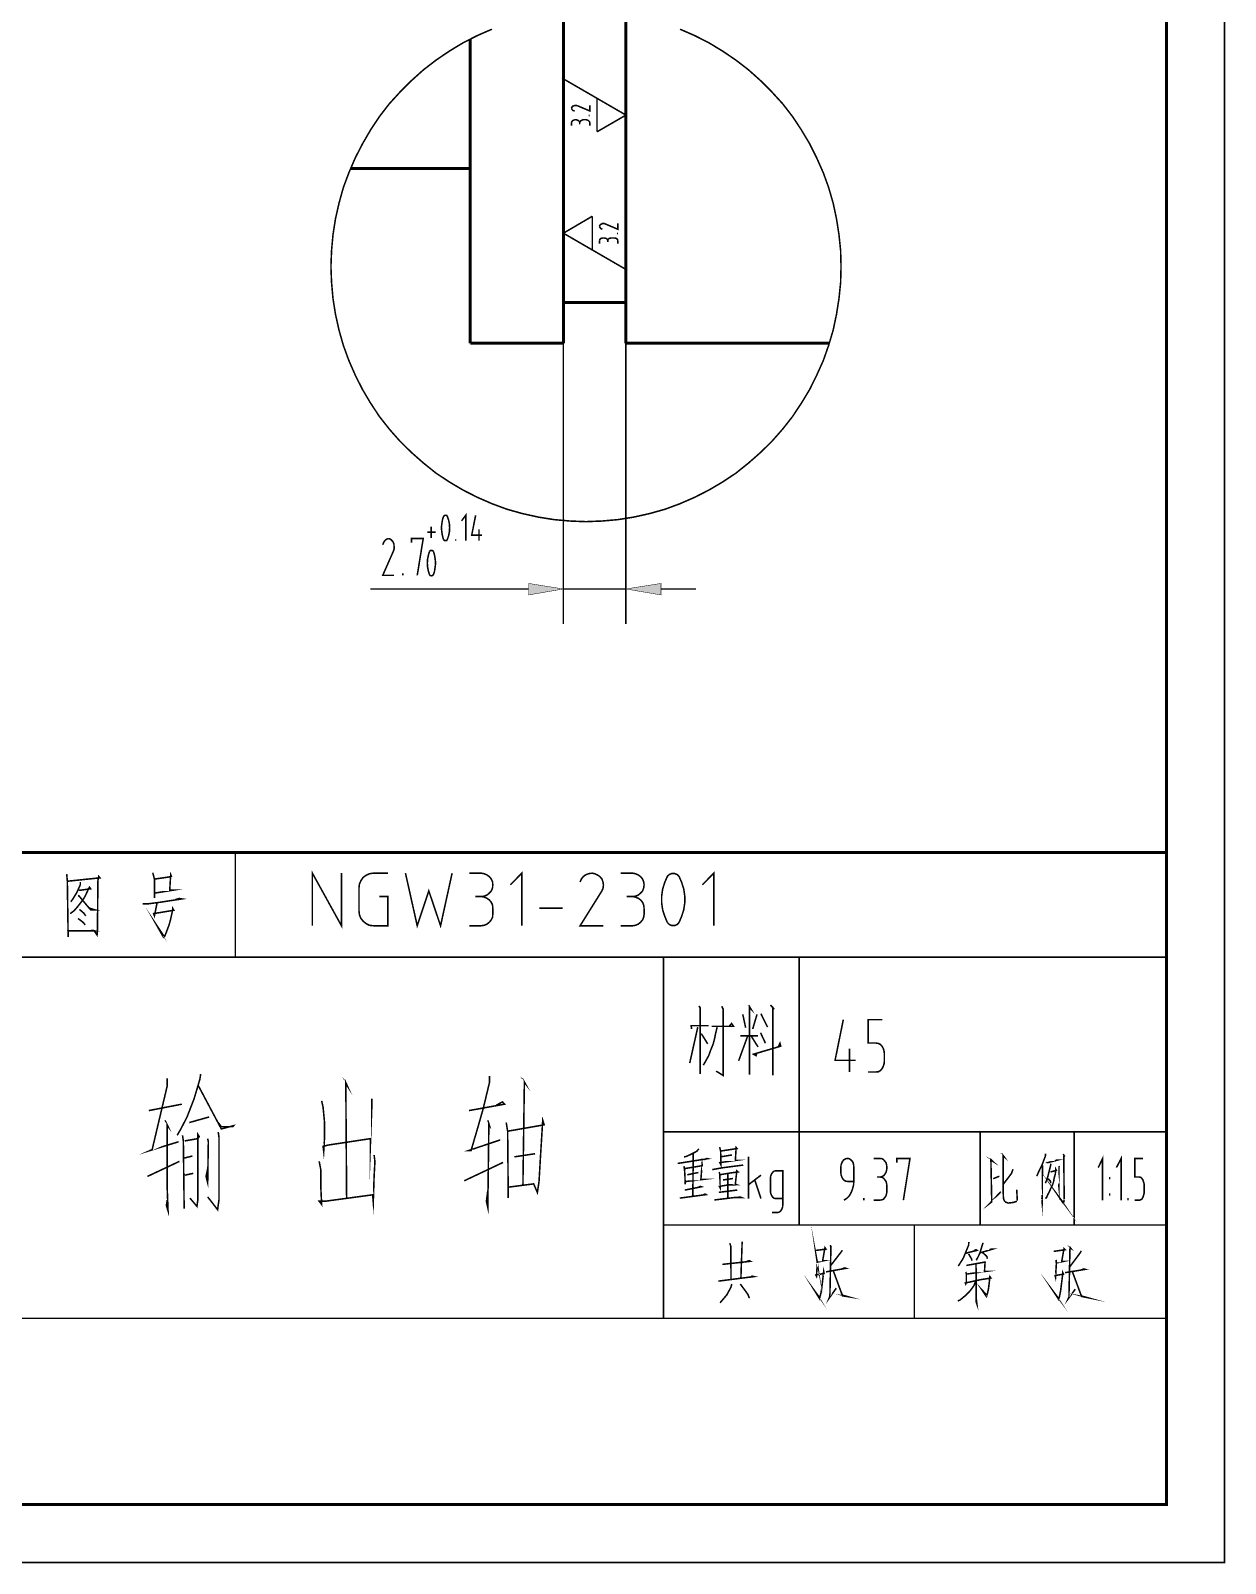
# Model space of a CAD drawing. Header units: millimetres. Extents: x -134 to 1622, y -8 to 444.
# Drawn here: x 474.5 to 627.6, y 0.8 to 197.2 of the extents above; entities that cross this region are included whole.
import ezdxf

# ---------------------------------------------------------------- set-up
doc = ezdxf.new("R2010")
doc.units = ezdxf.units.MM
doc.header["$LTSCALE"] = 0.25
doc.layers.add('H', color=7, linetype='Continuous')
doc.layers.add('P', color=7, linetype='Continuous')

msp = doc.modelspace()

# ---------------------------------------------------------------- hatches: boundary and pattern name
at = {"layer": 'H', "linetype": 'Continuous'}
for points in [[(538.277, 126.348), (538.277, 124.866), (542.7485, 125.607), (538.277, 126.348)], [(555.263, 126.348), (555.263, 124.866), (550.7915, 125.607), (555.263, 126.348)]]:
    msp.add_hatch(color=256, dxfattribs=at).paths.add_polyline_path(points)

# ---------------------------------------------------------------- linework, layer by layer
at = {"layer": 'P'}
for points, const_width in [([(0.935, 0.8819999999999999), (627.494, 0.8819999999999999), (627.494, 443.9265), (0.935, 443.9265), (0.935, 0.8819999999999999)], 0.198), ([(38.2145, 8.315999999999999), (620.0600000000001, 8.315999999999999), (620.0600000000001, 436.4925), (38.2145, 436.4925), (38.2145, 8.315999999999999)], 0.3945), ([(542.7485, 157.119), (542.7485, 199.5045)], 0.3945), ([(550.766, 157.119), (550.766, 199.2135)], 0.3945), ([(533.594, 197.361), (531.716, 196.542), (529.8905, 195.615), (528.143, 194.5575), (526.4240000000001, 193.3935), (524.8100000000001, 192.1485), (523.2755, 190.773), (521.8205, 189.318), (520.4435000000001, 187.8105), (519.1745000000001, 186.1695), (518.0360000000001, 184.4505), (517.004, 182.6775), (516.0785, 180.8775), (515.258, 178.9725), (514.5440000000001, 177.0675), (513.989, 175.0575), (513.539, 173.073), (513.221, 171.036), (513.0365, 168.9975), (512.9570000000001, 166.935), (513.0365, 164.8965), (513.221, 162.834), (513.539, 160.8225), (513.989, 158.811), (514.5440000000001, 156.8535), (515.258, 154.896), (516.0785, 153.018), (517.004, 151.191), (518.0360000000001, 149.445), (519.1745000000001, 147.726), (520.4435000000001, 146.112), (521.8205, 144.5505), (523.2755, 143.1225), (524.8100000000001, 141.7725), (526.4240000000001, 140.4765), (528.143, 139.338), (529.8905, 138.306), (531.716, 137.3805), (533.594, 136.56), (535.5260000000001, 135.846), (537.5105, 135.291), (539.5475, 134.841), (541.532, 134.523), (543.5945, 134.3385), (545.633, 134.259), (547.697, 134.3385), (549.7595, 134.523), (551.771, 134.841), (553.7810000000001, 135.291), (555.7655, 135.846), (557.6975, 136.56), (559.5755, 137.3805), (561.4010000000001, 138.306), (563.1485, 139.338), (564.8675000000001, 140.4765), (566.4815000000001, 141.7725), (568.016, 143.1225), (569.471, 144.5505), (570.8480000000001, 146.112), (572.1170000000001, 147.726), (573.2555000000001, 149.445), (574.3130000000001, 151.191), (575.213, 153.018), (576.059, 154.896), (576.7475000000001, 156.8535), (577.3295, 158.811), (577.7525, 160.8225), (578.0705, 162.834), (578.282, 164.8965), (578.3345, 166.935)], 0.198), ([(578.3345, 166.935), (578.282, 168.9975), (578.0705, 171.036), (577.7525, 173.073), (577.3295, 175.0575), (576.7475000000001, 177.0675), (576.059, 178.9725), (575.213, 180.8775), (574.3130000000001, 182.6775), (573.2555000000001, 184.4505), (572.1170000000001, 186.1695), (570.8480000000001, 187.8105), (569.471, 189.318), (568.016, 190.773), (566.4815000000001, 192.1485), (564.8675000000001, 193.3935), (563.1485, 194.5575), (561.4010000000001, 195.615), (559.5755, 196.542), (557.6975, 197.361)], 0.198), ([(530.816, 157.119), (530.816, 196.092)], 0.3945), ([(547.061, 184.212), (550.766, 186.3555), (542.5895, 191.091)], 0.198), ([(547.061, 184.212), (547.061, 188.5245)], 0.198), ([(544.5740000000001, 187.545), (544.3895, 187.599), (544.178, 187.572), (543.9920000000001, 187.5195), (543.86, 187.386), (543.7805000000001, 187.2285)], 0.198), ([(543.7805000000001, 187.2285), (543.86, 187.0695), (543.9920000000001, 186.9375), (544.2035, 186.8835)], 0.198), ([(544.5740000000001, 187.545), (546.1355, 186.8835), (546.1355, 187.599)], 0.198), ([(544.8395, 185.376), (544.8125, 185.508), (544.6805, 185.64), (544.5215000000001, 185.7195), (544.3355, 185.7735), (544.0985000000001, 185.7195), (543.9395, 185.64), (543.8330000000001, 185.508), (543.7805000000001, 185.376)], 0.198), ([(543.7805000000001, 185.0055), (543.7805000000001, 185.376)], 0.198), ([(545.3675000000001, 185.7735), (545.1560000000001, 185.7195), (544.997, 185.64), (544.865, 185.508), (544.8395, 185.376)], 0.198), ([(544.8395, 185.376), (544.8395, 185.19)], 0.198), ([(545.3675000000001, 185.7735), (545.633, 185.7735)], 0.198), ([(546.1355, 185.376), (546.1085, 185.508), (545.9765, 185.64), (545.8175, 185.7195), (545.633, 185.7735)], 0.198), ([(546.1355, 186.3015), (546.0035, 186.3015)], 0.198), ([(546.1355, 185.376), (546.1355, 185.0055)], 0.198), ([(530.816, 179.502), (515.4695, 179.502)], 0.3945), ([(546.452, 173.391), (542.7485, 171.2205), (550.9235, 166.485)], 0.198), ([(546.452, 173.391), (546.452, 169.0515)], 0.198), ([(548.1725, 172.3845), (547.988, 172.464), (547.7495, 172.464), (547.5635, 172.359), (547.4045, 172.2255), (547.379, 172.1205)], 0.198), ([(547.379, 172.1205), (547.4315, 171.9615), (547.5635, 171.8025), (547.7495, 171.723)], 0.198), ([(548.1725, 172.3845), (549.734, 171.723), (549.734, 172.464)], 0.198), ([(549.734, 171.1935), (549.6020000000001, 171.1935)], 0.198), ([(548.4365, 170.241), (548.384, 170.4), (548.279, 170.5335), (548.1200000000001, 170.586), (547.8815, 170.6115), (547.697, 170.586), (547.538, 170.5335), (547.4045, 170.4), (547.379, 170.241)], 0.198), ([(547.379, 169.8975), (547.379, 170.241)], 0.198), ([(548.9405, 170.6115), (548.7545, 170.586), (548.5955, 170.5335), (548.4635000000001, 170.4), (548.4365, 170.241)], 0.198), ([(548.4365, 170.241), (548.4365, 170.0835)], 0.198), ([(548.9405, 170.6115), (549.2315000000001, 170.6115)], 0.198), ([(549.734, 170.241), (549.7070000000001, 170.4), (549.575, 170.5335), (549.416, 170.586), (549.2315000000001, 170.6115)], 0.198), ([(549.734, 170.241), (549.734, 169.8975)], 0.198), ([(542.7485, 162.33), (550.766, 162.33)], 0.3945), ([(530.816, 157.119), (542.7485, 157.119)], 0.3945), ([(542.7485, 157.119), (542.7485, 121.161)], 0.198), ([(550.766, 157.119), (576.854, 157.119)], 0.3945), ([(550.766, 157.119), (550.766, 121.161)], 0.198), ([(525.815, 132.168), (525.815, 133.623)], 0.198), ([(527.3765000000001, 134.9205), (527.2445, 134.4705), (527.165, 133.941), (527.111, 133.464), (527.165, 132.9615), (527.2445, 132.459), (527.3765000000001, 131.9835)], 0.198), ([(527.879, 134.9205), (527.7995000000001, 135.0525), (527.6405, 135.078), (527.5085, 135.0525), (527.3765000000001, 134.9205)], 0.198), ([(527.879, 131.9835), (528.038, 132.459), (528.143, 132.9615), (528.1700000000001, 133.464), (528.143, 133.941), (528.038, 134.4705), (527.879, 134.9205)], 0.198), ([(530.234, 131.8245), (530.234, 135.078), (529.7045, 134.364)], 0.198), ([(531.5045, 135.078), (531.0005000000001, 132.5385), (532.298, 132.5385)], 0.198), ([(520.3385000000001, 132.0885), (520.0745000000001, 132.009), (519.8885, 131.85), (519.7040000000001, 131.586), (519.5975, 131.295)], 0.198), ([(520.9730000000001, 130.5015), (521.0525, 130.7655), (521.0525, 131.0835), (521.027, 131.4015), (520.9205, 131.6655), (520.7345, 131.877), (520.5500000000001, 132.036), (520.3385000000001, 132.0885)], 0.198), ([(524.0165000000001, 127.3785), (524.783, 132.0885), (523.2755, 132.0885), (523.2755, 131.559)], 0.198), ([(525.3125, 132.909), (526.3715, 132.909)], 0.198), ([(527.3765000000001, 131.9835), (527.5085, 131.85), (527.6405, 131.8245), (527.7995000000001, 131.85), (527.879, 131.9835)], 0.198), ([(528.9380000000001, 131.8245), (528.9380000000001, 131.9835)], 0.198), ([(531.9275, 133.2795), (531.9275, 131.8245)], 0.198), ([(520.9730000000001, 130.5015), (519.5975, 127.3785), (521.0525, 127.3785)], 0.198), ([(525.5765000000001, 130.422), (525.4445000000001, 129.945), (525.3395, 129.4425), (525.3125, 128.94), (525.3395, 128.4645), (525.4445000000001, 127.935), (525.5765000000001, 127.485)], 0.198), ([(526.106, 130.422), (525.974, 130.554), (525.815, 130.581), (525.683, 130.554), (525.5765000000001, 130.422)], 0.198), ([(526.106, 127.485), (526.238, 127.935), (526.3175, 128.4645), (526.3715, 128.94), (526.3175, 129.4425), (526.238, 129.945), (526.106, 130.422)], 0.198), ([(522.164, 127.3785), (522.164, 127.617)], 0.198), ([(538.277, 125.6325), (518.0105, 125.6325)], 0.198), ([(525.5765000000001, 127.485), (525.683, 127.353), (525.815, 127.326), (525.974, 127.353), (526.106, 127.485)], 0.198), ([(538.277, 126.348), (538.277, 124.866), (542.7485, 125.6325), (538.277, 126.348)], 0.057), ([(550.766, 125.6325), (542.7485, 125.6325)], 0.198), ([(555.263, 126.348), (555.263, 124.866), (550.766, 125.6325), (555.263, 126.348)], 0.057), ([(555.263, 125.6325), (559.7345, 125.6325)], 0.198), ([(351.5075000000001, 91.872), (620.0600000000001, 91.872)], 0.3945), ([(500.7065, 78.4575), (500.7065, 91.872)], 0.198), ([(620.0600000000001, 8.315999999999999), (620.0600000000001, 91.872)], 0.3945), ([(479.09, 89.094), (479.1695, 88.194), (479.2745, 81.051), (479.249, 81.8175), (482.714, 81.8175), (482.45, 81.897), (481.9745, 81.8175)], 0.198), ([(479.249, 88.194), (483.35, 88.6185), (483.191, 88.803), (483.0845, 88.194), (483.032, 81.9765), (482.9795, 81.2895), (482.6345, 81.8175)], 0.198), ([(490.1225000000001, 89.27850000000001), (490.3340000000001, 88.4595), (490.3340000000001, 86.05199999999999), (490.3340000000001, 86.6595), (492.6635000000001, 87.03), (492.293, 87.03), (492.398, 88.7235), (492.4250000000001, 89.0145), (492.5045000000001, 88.803), (492.1865, 88.7235), (490.3340000000001, 88.4595)], 0.198), ([(510.575, 82.479), (510.575, 89.226), (514.3055, 82.479), (514.3055, 89.226)], 0.198), ([(518.4335000000001, 89.226), (517.904, 89.1465), (517.481, 88.96199999999999), (517.0835, 88.67099999999999), (516.7925, 88.24799999999999), (516.608, 87.8235), (516.5555, 87.348)], 0.198), ([(518.4335000000001, 89.226), (520.259, 89.226)], 0.198), ([(522.5074999999999, 89.226), (524.0165000000001, 82.479), (525.497, 86.9505), (527.0060000000001, 82.479), (528.488, 89.226)], 0.198), ([(530.7095, 89.226), (532.1915, 89.226)], 0.198), ([(532.1915, 86.23649999999999), (532.5889999999999, 86.2635), (532.9595, 86.42099999999999), (533.2505000000001, 86.6595), (533.5145, 86.9505), (533.6735, 87.348), (533.7005, 87.7185), (533.6735, 88.089), (533.5145, 88.4595), (533.2505000000001, 88.776), (532.9595, 88.9875), (532.5889999999999, 89.1465), (532.1915, 89.226)], 0.198), ([(537.431, 82.479), (537.431, 89.226), (535.9490000000001, 87.7185)], 0.198), ([(546.3995, 89.226), (545.9765, 89.1465), (545.606, 89.0145), (545.288, 88.776), (545.0509999999999, 88.4595), (544.892, 88.089)], 0.198), ([(547.6700000000001, 86.925), (547.8290000000001, 87.26849999999999), (547.8815, 87.6915), (547.8290000000001, 88.062), (547.697, 88.4595), (547.4315, 88.776), (547.1134999999999, 88.9875), (546.77, 89.1465), (546.3995, 89.226)], 0.198), ([(550.1045, 89.226), (551.6120000000001, 89.226)], 0.198), ([(551.6120000000001, 86.23649999999999), (551.9825000000001, 86.2635), (552.3530000000001, 86.42099999999999), (552.644, 86.6595), (552.908, 86.9505), (553.0415, 87.348), (553.094, 87.7185), (553.0415, 88.089), (552.908, 88.4595), (552.644, 88.776), (552.3530000000001, 88.9875), (551.9825000000001, 89.1465), (551.6120000000001, 89.226)], 0.198), ([(556.0835, 88.83), (555.74, 88.035), (555.4745, 87.189), (555.3425000000001, 86.289), (555.3425000000001, 85.416), (555.4745, 84.51599999999999), (555.74, 83.697), (556.0835, 82.8765)], 0.198), ([(557.5655, 88.83), (557.327, 89.0415), (557.009, 89.1735), (556.6385, 89.1735), (556.322, 89.0415), (556.0835, 88.83)], 0.198), ([(557.5655, 82.8765), (557.909, 83.697), (558.1745000000001, 84.51599999999999), (558.3065, 85.416), (558.3065, 86.289), (558.1745000000001, 87.189), (557.909, 88.035), (557.5655, 88.83)], 0.198), ([(562.037, 82.479), (562.037, 89.226), (560.5550000000001, 87.7185)], 0.198), ([(480.5975, 87.0825), (480.809, 87.03), (482.159, 87.21600000000001), (482, 87.4275), (481.3655, 86.1045), (480.8885, 85.443), (480.4385, 84.861), (480.0155, 84.38399999999999), (479.54, 84.0405)], 0.198), ([(480.8360000000001, 88.089), (480.8360000000001, 87.744), (480.3860000000001, 86.73899999999999), (479.8835, 85.9185), (479.6195, 85.548)], 0.198), ([(480.518, 86.316), (480.6515, 86.316), (482.159, 84.51599999999999), (482.714, 84.51599999999999), (482.159, 84.675), (481.9205, 84.8085)], 0.198), ([(516.5555, 84.35849999999999), (516.5555, 87.348)], 0.198), ([(547.6700000000001, 86.925), (544.892, 82.479), (547.8815, 82.479)], 0.198), ([(480.7295, 84.57), (481.286, 84.093), (481.5245, 83.7495)], 0.198), ([(488.8265000000001, 85.28399999999999), (489.4610000000001, 85.28399999999999), (490.7315, 85.443), (493.8530000000001, 85.9185), (493.5095, 85.9725), (493.034, 85.839)], 0.198), ([(490.679, 85.443), (490.3340000000001, 83.7495), (490.229, 84.0405), (492.821, 84.4635), (492.6635000000001, 84.729), (492.6635000000001, 84.4635), (492.398, 83.2725), (492.1865, 82.506), (491.948, 81.897), (491.7635, 81.3945), (491.6045, 81.051), (491.4995, 80.99849999999999), (490.5995, 82.5855), (491.552, 81.156)], 0.198), ([(516.5555, 84.35849999999999), (516.608, 83.8815), (516.7925, 83.4315), (517.0835, 83.06099999999999), (517.481, 82.7445), (517.904, 82.533), (518.4335000000001, 82.479)], 0.198), ([(519.1475, 86.23649999999999), (520.259, 86.23649999999999), (520.259, 82.479), (518.4335000000001, 82.479)], 0.198), ([(532.1915, 86.23649999999999), (531.4775, 86.23649999999999)], 0.198), ([(533.7005, 84.729), (533.6735, 85.125), (533.5145, 85.4685), (533.2505000000001, 85.78649999999999), (532.9595, 85.99799999999999), (532.5889999999999, 86.157), (532.1915, 86.23649999999999)], 0.198), ([(533.7005, 84.729), (533.7005, 83.961)], 0.198), ([(539.6525, 84.729), (542.642, 84.729)], 0.198), ([(551.6120000000001, 86.23649999999999), (550.8710000000001, 86.23649999999999)], 0.198), ([(553.094, 84.729), (553.0415, 85.125), (552.908, 85.4685), (552.644, 85.78649999999999), (552.3530000000001, 85.99799999999999), (551.9825000000001, 86.157), (551.6120000000001, 86.23649999999999)], 0.198), ([(553.094, 84.729), (553.094, 83.961)], 0.198), ([(480.5450000000001, 83.406), (481.1795000000001, 82.929), (481.4705, 82.5855)], 0.198), ([(532.1915, 82.479), (530.7095, 82.479)], 0.198), ([(532.1915, 82.479), (532.5889999999999, 82.533), (532.9595, 82.6905), (533.2505000000001, 82.929), (533.5145, 83.247), (533.6735, 83.59049999999999), (533.7005, 83.961)], 0.198), ([(551.6120000000001, 82.479), (550.1045, 82.479)], 0.198), ([(551.6120000000001, 82.479), (551.9825000000001, 82.533), (552.3530000000001, 82.6905), (552.644, 82.929), (552.908, 83.247), (553.0415, 83.59049999999999), (553.094, 83.961)], 0.198), ([(556.0835, 82.8765), (556.322, 82.638), (556.6385, 82.506), (557.009, 82.506), (557.327, 82.638), (557.5655, 82.8765)], 0.198), ([(351.5075000000001, 78.4575), (620.0600000000001, 78.4575)], 0.198), ([(351.5075000000001, 78.4575), (620.033, 78.4575)], 0.198), ([(555.581, 32.1825), (555.581, 78.4575)], 0.198), ([(572.9645, 44.142), (572.9645, 78.4575)], 0.198), ([(560.105, 72.213), (560.291, 71.976), (560.291, 63.483)], 0.198), ([(563.042, 72.1605), (563.2280000000001, 71.79), (563.2280000000001, 63.297), (562.328, 63.8535)], 0.198), ([(565.7405, 71.1285), (566.111, 69.4095)], 0.198), ([(566.4815000000001, 72.31949999999999), (566.7995000000001, 71.79), (566.6134999999999, 71.976), (566.6134999999999, 63.4035)], 0.198), ([(567.566, 71.1285), (567.0110000000001, 69.25049999999999)], 0.198), ([(568.0685000000001, 71.208), (568.916, 69.48899999999999)], 0.198), ([(569.2865, 72.31949999999999), (569.789, 71.79), (569.6045, 71.976), (569.6045, 63.297)], 0.198), ([(559.9730000000001, 69.48899999999999), (558.941, 64.88399999999999)], 0.198), ([(559.1795000000001, 69.25049999999999), (559.127, 69.6735), (561.3755000000001, 69.6735)], 0.198), ([(560.423, 68.6685), (561.2435, 67.3455)], 0.198), ([(562.46, 69.48899999999999), (562.2755, 68.7735), (562.142, 68.0865), (561.9575, 67.3455), (561.6395, 66.5775), (561.3755000000001, 65.8365), (561.005, 65.175), (560.687, 64.62)], 0.198), ([(561.7715000000001, 69.594), (564.5495000000001, 69.594), (564.3125, 69.96449999999999), (563.9945, 69.594)], 0.198), ([(568.016, 68.7735), (568.652, 67.425)], 0.198), ([(578.6255000000001, 70.4415), (577.5680000000001, 65.229), (580.2139999999999, 65.229)], 0.198), ([(581.8009999999999, 63.747), (582.8330000000001, 63.747), (583.124, 63.774), (583.388, 63.9315), (583.5995, 64.16999999999999), (583.7585, 64.488), (583.865, 64.8315), (583.892, 65.229), (583.892, 65.97), (583.865, 66.36599999999999), (583.7585, 66.73649999999999), (583.5995, 67.0275), (583.388, 67.26599999999999), (583.124, 67.398), (582.8330000000001, 67.4505), (581.8009999999999, 67.4505), (581.8009999999999, 70.4415), (583.6265000000001, 70.4415)], 0.198), ([(566.3765000000001, 68.3775), (565.211, 65.175)], 0.198), ([(565.4240000000001, 68.3775), (567.6995000000001, 68.3775)], 0.198), ([(566.7995000000001, 68.3775), (567.6995000000001, 66.94800000000001)], 0.198), ([(567.566, 66.23400000000001), (567.434, 65.8365), (567.116, 66.0225), (570.6095, 67.05449999999999), (570.503, 67.425), (570.2915, 66.94800000000001)], 0.198), ([(579.4205, 66.73649999999999), (579.4205, 63.747)], 0.198), ([(491.975, 62.92649999999999), (491.975, 61.974), (490.043, 53.79899999999999), (489.806, 53.6925), (493.43, 54.80399999999999)], 0.198), ([(496.2620000000001, 63.483), (496.1555, 62.79449999999999), (495.4145000000001, 60.3075), (494.5145, 57.9795), (493.721, 56.44499999999999), (493.2455, 55.6245)], 0.198), ([(514.6759999999999, 62.79449999999999), (515.0465, 61.974), (514.8620000000001, 62.265), (514.967, 47.5815)], 0.198), ([(533.2760000000001, 63.2175), (533.2760000000001, 62.39700000000001), (532.4825000000001, 59.091), (531.6890000000001, 56.3115), (530.921, 53.6925), (530.657, 53.6925), (534.653, 55.04249999999999)], 0.198), ([(537.4835, 62.92649999999999), (537.854, 62.265), (537.7475000000001, 62.39700000000001), (537.5630000000001, 49.2735)], 0.198), ([(495.9695, 61.974), (498.9065000000001, 56.44499999999999), (500.4950000000001, 56.868), (500.3885, 56.736), (498.9065000000001, 56.736), (498.5105, 57.264)], 0.198), ([(489.6200000000001, 58.7985), (493.8530000000001, 59.619)], 0.198), ([(511.766, 60.04349999999999), (511.9505, 59.223), (512.1365000000001, 57.264), (512.1365000000001, 55.3335), (512.0300000000001, 53.56049999999999), (511.9505, 54.22199999999999), (512.6120000000001, 54.381), (518.0105, 55.2015), (518.0105, 54.381), (518.1949999999999, 59.223), (518.1949999999999, 60.3075)], 0.198), ([(530.657, 58.7985), (535.2080000000001, 59.619), (534.944, 59.91), (534.149, 59.48699999999999)], 0.198), ([(491.684, 57.555), (492.0815, 56.736), (491.975, 56.868), (491.975, 53.2695), (491.975, 48.8505), (491.975, 48.6915), (492.0815, 45.9405), (491.8685, 46.629), (491.975, 47.343)], 0.198), ([(497.3465, 57.9795), (494.8055000000001, 57.264)], 0.198), ([(533.0645, 57.555), (533.2760000000001, 56.868), (533.1965, 56.973), (533.0645, 46.36349999999999), (532.88, 47.184), (533.0645, 48.5595)], 0.198), ([(535.4195, 57.264), (535.6055, 56.154), (535.6835000000001, 47.5815), (535.6835000000001, 48.98249999999999), (538.9385, 49.407), (539.4155000000001, 48.2955), (539.627, 49.698), (539.8115, 52.872), (540.1025, 57.555), (540.2885000000001, 56.973), (535.6055, 56.154)], 0.198), ([(493.9325000000001, 55.6245), (494.039, 54.9105), (494.144, 46.2315), (494.144, 47.05199999999999)], 0.198), ([(494.2235, 54.9105), (495.8915000000001, 55.2015), (496.076, 55.4655), (495.8915000000001, 55.7565), (495.8915000000001, 52.449), (495.8915000000001, 48.8505), (495.8915000000001, 47.343), (495.785, 46.5225), (494.885, 47.5815)], 0.198), ([(497.1605000000001, 55.2015), (497.24, 54.80399999999999), (497.1605000000001, 49.539), (496.949, 50.3595), (497.1605000000001, 51.33749999999999)], 0.198), ([(498.5105, 56.0475), (498.6155, 55.3335), (498.6155, 47.44799999999999), (498.431, 46.0995), (497.1605000000001, 47.73899999999999)], 0.198), ([(555.581, 56.0745), (620.0600000000001, 56.0745)], 0.198), ([(596.168, 44.142), (596.168, 56.0745)], 0.198), ([(608.2070000000001, 44.142), (608.2070000000001, 56.0745)], 0.198), ([(494.144, 52.71449999999999), (495.203, 52.9785)], 0.198), ([(511.448, 52.29000000000001), (511.6595, 51.20549999999999), (511.6595, 48.98249999999999), (511.766, 46.761), (511.448, 47.184), (512.2415, 47.184), (518.3015, 48.00449999999999), (518.3810000000001, 47.05199999999999), (518.486, 50.226), (518.5925000000001, 52.29000000000001), (518.486, 53.1105)], 0.198), ([(536.4785, 52.872), (539.1245, 53.2695)], 0.198), ([(560.1320000000001, 53.904), (559.8140000000001, 53.56049999999999), (559.1795000000001, 53.2425), (558.7025, 53.0055), (558.4385, 52.899), (558.2, 52.872)], 0.198), ([(559.391, 53.2965), (559.3385000000001, 47.8185)], 0.198), ([(562.778, 54.1155), (562.91, 53.56049999999999), (562.937, 51.84), (562.8035, 52.131), (564.8945000000001, 52.4235), (564.788, 52.4235), (564.8945000000001, 54.063), (564.9995, 53.931), (562.91, 53.613)], 0.198), ([(562.91, 52.872), (564.365, 53.1105)], 0.198), ([(598.946, 53.2695), (599.2370000000001, 52.872), (599.105, 52.9785), (599.105, 51.8145), (599.105, 50.676), (599.105, 49.6185), (599.105, 48.825), (599.105, 48.5595), (599.1575, 47.5275), (599.2640000000001, 47.2365), (599.423, 47.07749999999999), (599.7395, 46.9455), (600.4010000000001, 47.02499999999999), (600.878, 47.184)], 0.198), ([(604.5545000000001, 53.2695), (604.529, 52.9785), (604.0790000000001, 51.7875), (603.7085, 51.0465), (603.4175, 50.385)], 0.198), ([(606.8045000000001, 53.217), (606.9635000000001, 52.9785), (606.884, 52.926), (606.9365, 47.44799999999999)], 0.198), ([(611.858, 47.316), (611.858, 52.6605), (611.3015, 51.4965)], 0.198), ([(614.2384999999999, 47.316), (614.2384999999999, 52.6605), (613.6310000000001, 51.4965)], 0.198), ([(489.4355, 50.3595), (493.5365, 52.29000000000001)], 0.198), ([(530.048, 49.803), (535.022, 52.158)], 0.198), ([(557.4065, 52.026), (561.2435, 52.635), (561.1370000000001, 52.6605), (560.7395, 52.5015)], 0.198), ([(558.2, 51.6825), (558.2795, 51.17849999999999), (558.3320000000001, 50.3325), (558.359, 49.35299999999999), (558.359, 49.698), (560.528, 49.96199999999999), (560.3705, 49.96199999999999), (560.528, 51.91949999999999), (560.5550000000001, 51.735), (558.2795, 51.36449999999999)], 0.198), ([(561.8255, 51.23249999999999), (563.1485, 51.47099999999999), (565.7945, 51.8145)], 0.198), ([(562.724, 50.9415), (562.8035, 50.544), (562.8305, 49.1955), (562.8305, 48.93), (562.751, 49.089), (563.8895, 49.2735), (564.947, 49.3005), (564.788, 49.35299999999999), (564.974, 51.0735), (565.133, 50.9415), (563.8625000000001, 50.7555), (562.8035, 50.571)], 0.198), ([(566.4815000000001, 47.5275), (566.4815000000001, 52.899)], 0.198), ([(569.471, 45.729), (570.1865, 45.729), (570.398, 45.7815), (570.5825, 45.9135), (570.7415, 46.152), (570.8480000000001, 46.443), (570.8735, 46.761), (570.8735, 51.0735), (569.9735000000001, 51.0735), (569.7620000000001, 51.0465), (569.5775, 50.8875), (569.4185, 50.676), (569.312, 50.385), (569.2865, 50.0415), (569.2865, 48.53399999999999), (569.312, 48.216), (569.4185, 47.952), (569.5775, 47.7135), (569.7620000000001, 47.5545), (569.9735000000001, 47.5275), (570.8735, 47.5275)], 0.198), ([(578.705, 47.316), (579.0755, 47.5545), (579.3935, 47.8725), (579.6320000000001, 48.2955), (579.8165, 48.771), (579.9485000000001, 49.3005), (579.9755, 49.83), (579.9755, 51.4965), (579.9485000000001, 51.8145), (579.896, 52.10549999999999), (579.7640000000001, 52.31699999999999), (579.578, 52.5015), (579.3935, 52.635), (579.1550000000001, 52.6605), (578.9435000000001, 52.635), (578.705, 52.5015), (578.546, 52.31699999999999), (578.441, 52.10549999999999), (578.3345, 51.8145), (578.309, 51.4965), (578.309, 50.8875), (578.3345, 50.571), (578.441, 50.28), (578.546, 50.0685), (578.705, 49.88249999999999), (578.9435000000001, 49.7505), (579.1550000000001, 49.72349999999999), (579.9755, 49.72349999999999)], 0.198), ([(582.515, 52.6605), (583.388, 52.6605)], 0.198), ([(583.388, 50.28), (583.5995, 50.3595), (583.7855000000001, 50.439), (583.9445000000001, 50.62349999999999), (584.1035, 50.8875), (584.183, 51.17849999999999), (584.2085, 51.4965), (584.183, 51.8145), (584.1035, 52.10549999999999), (583.9445000000001, 52.31699999999999), (583.7855000000001, 52.5015), (583.5995, 52.635), (583.388, 52.6605)], 0.198), ([(586.325, 47.316), (587.1725, 52.6605), (585.479, 52.6605), (585.479, 52.10549999999999)], 0.198), ([(597.4115, 52.635), (597.755, 52.31699999999999), (597.5435, 52.449), (597.6500000000001, 47.10449999999999), (597.4115, 46.92), (598.8140000000001, 48.40049999999999)], 0.198), ([(599.105, 49.3275), (600.1895, 50.7555), (600.3755000000001, 51.285)], 0.198), ([(606.9365, 47.3955), (606.884, 47.07749999999999), (606.8045000000001, 46.9455), (606.248, 47.76599999999999), (606.8045000000001, 47.02499999999999), (606.884, 47.2365)], 0.198), ([(604.1585, 51.7875), (604.106, 47.07749999999999), (604.0790000000001, 47.3955)], 0.198), ([(605.1905, 51.999), (605.216, 51.867), (605.0315, 51.126), (604.847, 50.385), (604.6880000000001, 49.88249999999999), (604.529, 49.48649999999999)], 0.198), ([(605.1905, 50.9415), (605.9315, 51.126), (605.8520000000001, 51.285), (605.7995000000001, 50.676), (605.6405, 50.09399999999999), (605.5865, 49.698), (605.429, 49.24799999999999), (605.216, 48.825), (605.0315, 48.40049999999999), (604.847, 48.057), (604.6880000000001, 47.6865), (604.529, 47.5275)], 0.198), ([(604.5815, 52.158), (604.6880000000001, 52.10549999999999)], 0.198), ([(604.7405, 52.10549999999999), (606.0635, 52.449), (605.9315, 52.449), (605.7455, 52.31699999999999)], 0.198), ([(606.2750000000001, 51.54899999999999), (606.2750000000001, 48.9045), (606.248, 49.16849999999999), (606.2750000000001, 49.48649999999999)], 0.198), ([(606.2750000000001, 51.708), (606.3275, 51.57599999999999)], 0.198), ([(615.9845, 47.316), (616.5935000000001, 47.316), (616.7255, 47.3685), (616.8845, 47.44799999999999), (617.0165000000001, 47.66099999999999), (617.096, 47.898), (617.1755, 48.189), (617.1755, 48.50699999999999), (617.1755, 49.11599999999999), (617.1755, 49.407), (617.096, 49.698), (617.0165000000001, 49.935), (616.8845, 50.121), (616.7255, 50.253), (616.5935000000001, 50.28), (615.9845, 50.28), (615.9845, 52.6605), (617.0435, 52.6605)], 0.198), ([(494.2235, 50.5185), (495.3095, 50.7555)], 0.198), ([(558.3065, 48.6135), (560.4485000000001, 49.0365), (560.291, 49.089), (560.0795, 48.98249999999999)], 0.198), ([(558.623, 50.571), (560.0525, 50.86199999999999)], 0.198), ([(563.201, 49.90949999999999), (564.497, 50.09399999999999)], 0.198), ([(563.8355, 50.7555), (563.8355, 47.5545)], 0.198), ([(568.0685000000001, 50.5185), (566.4815000000001, 49.3005)], 0.198), ([(567.2750000000001, 49.90949999999999), (568.0685000000001, 47.5275)], 0.198), ([(583.388, 50.28), (582.9395, 50.28)], 0.198), ([(584.2085, 49.11599999999999), (584.183, 49.407), (584.1035, 49.72349999999999), (583.9445000000001, 49.935), (583.7855000000001, 50.121), (583.5995, 50.253), (583.388, 50.28)], 0.198), ([(584.2085, 49.11599999999999), (584.2085, 48.50699999999999)], 0.198), ([(597.8345, 50.0685), (598.628, 50.385)], 0.198), ([(604.8199999999999, 50.09399999999999), (605.1635000000001, 49.7775), (605.216, 49.48649999999999)], 0.198), ([(612.758, 49.98899999999999), (612.758, 50.28)], 0.198), ([(557.6705, 47.5815), (561.032, 48.03), (560.8985, 48.1095), (560.687, 48.00449999999999)], 0.198), ([(562.0895, 47.343), (563.8355, 47.5545), (564.683, 47.66099999999999), (565.5815, 47.66099999999999), (565.4495000000001, 47.7135), (564.8945000000001, 47.66099999999999)], 0.198), ([(562.6715, 48.321), (565.0264999999999, 48.6135)], 0.198), ([(581.2460000000001, 47.316), (581.2460000000001, 47.60699999999999)], 0.198), ([(583.388, 47.316), (582.515, 47.316)], 0.198), ([(583.388, 47.316), (583.5995, 47.3685), (583.7855000000001, 47.44799999999999), (583.9445000000001, 47.66099999999999), (584.1035, 47.898), (584.183, 48.189), (584.2085, 48.50699999999999)], 0.198), ([(600.9305, 47.2365), (600.8510000000001, 48.666)], 0.198), ([(604.0790000000001, 47.44799999999999), (604.106, 47.97750000000001)], 0.198), ([(612.758, 47.898), (612.758, 48.189)], 0.198), ([(615.1115000000001, 47.316), (615.1115000000001, 47.60699999999999)], 0.198), ([(555.581, 44.142), (620.0600000000001, 44.142)], 0.198), ([(555.581, 44.142), (620.0600000000001, 44.142)], 0.198), ([(574.9490000000001, 40.86), (576.404, 41.046), (576.272, 41.23049999999999), (575.9795, 39.564), (576.1385, 39.564), (575.2925, 39.3795), (575.213, 39.80249999999999), (575.2925, 39.246), (575.186, 37.5795), (575.1065000000001, 37.73849999999999), (576.1655000000001, 37.923), (576.113, 38.1885), (576.059, 37.73849999999999), (575.8475, 35.913), (575.7425000000001, 35.331), (575.6360000000001, 34.9605), (575.5835, 34.69499999999999), (575.027, 35.595), (575.5835, 34.8285), (575.6360000000001, 34.9605)], 0.198), ([(587.7275, 32.1825), (587.7275, 44.142)], 0.198), ([(564.0740000000001, 41.8125), (564.206, 41.4165), (564.233, 37.209)], 0.198), ([(565.6610000000001, 41.99849999999999), (565.502, 37.34099999999999)], 0.198), ([(577.0385000000001, 41.3625), (576.9065, 35.013), (576.8000000000001, 34.749), (577.7270000000001, 36.045)], 0.198), ([(576.932, 41.5485), (577.091, 41.31)], 0.198), ([(594.713, 41.946), (594.686, 41.5485), (594.263, 40.51649999999999), (593.999, 39.882), (593.7335, 39.4575), (593.363, 38.8755)], 0.198), ([(596.5385000000001, 41.86649999999999), (596.4590000000001, 41.628), (596.141, 40.569), (595.904, 40.0665), (595.6655000000001, 39.61649999999999)], 0.198), ([(605.5865, 40.755), (607.043, 40.9665), (606.9095, 41.0985), (606.6185, 39.4575), (606.7775, 39.4575), (605.9315, 39.273), (605.9045, 39.6705), (605.9315, 39.141), (605.825, 37.4475), (605.7725, 37.65899999999999), (606.857, 37.8435), (606.752, 38.0565), (606.725, 37.65899999999999), (606.4865000000001, 35.781), (606.3815, 35.199), (606.302, 34.854), (606.2225, 34.617), (605.666, 35.46299999999999), (606.2225, 34.72199999999999), (606.302, 34.854)], 0.198), ([(607.571, 41.4165), (607.7570000000001, 41.178), (607.6775, 41.23049999999999), (607.5455, 34.90799999999999), (607.4390000000001, 34.6695), (608.3645, 35.913)], 0.198), ([(563.1215, 39.0885), (566.72, 39.4845), (566.588, 39.564), (566.27, 39.4845)], 0.198), ([(578.4935, 40.914), (578.3885, 40.728), (576.9590000000001, 38.8755)], 0.198), ([(596.8025, 39.4575), (596.7230000000001, 38.1885), (596.8565000000001, 38.1885), (594.395, 37.8435), (594.3425000000001, 38.136), (594.395, 37.8435), (594.395, 36.759), (594.3155, 36.5745), (594.263, 36.7065), (596.2205, 37.1295), (597.5435, 37.34099999999999), (597.4115, 37.527), (597.3320000000001, 36.759), (597.2270000000001, 35.913), (597.0935000000001, 35.331), (596.9615, 34.986), (596.432, 35.781), (597.0140000000001, 35.145)], 0.198), ([(594.3155, 40.51649999999999), (595.7705000000001, 40.887), (595.6385, 40.9665), (595.3745, 40.8345)], 0.198), ([(594.395, 38.955), (596.8820000000001, 39.405)], 0.198), ([(594.686, 40.437), (595.0565, 39.80249999999999), (595.109, 39.564)], 0.198), ([(596.168, 40.569), (597.755, 41.046), (597.596, 41.046), (597.3320000000001, 40.9665)], 0.198), ([(596.4590000000001, 40.623), (597.0140000000001, 40.119), (597.0935000000001, 39.80249999999999)], 0.198), ([(609.1324999999999, 40.8345), (609.0260000000001, 40.623), (607.6505, 38.7705)], 0.198), ([(562.619, 36.94499999999999), (567.1700000000001, 37.527), (566.9315, 37.5795), (566.72, 37.4475)], 0.198), ([(576.404, 38.136), (578.9705, 38.5845), (578.7845, 38.6385), (578.441, 38.505)], 0.198), ([(577.3565000000001, 38.241), (578.5205000000001, 35.0655), (579.182, 34.9605), (578.5205000000001, 35.145), (578.3615000000001, 35.5155)], 0.198), ([(595.6385, 39.0885), (595.6655000000001, 34.72199999999999), (595.7450000000001, 34.0335), (595.6385, 34.3515), (595.6655000000001, 34.90799999999999)], 0.198), ([(607.043, 38.0295), (609.635, 38.45249999999999), (609.4235, 38.505), (609.1055, 38.373)], 0.198), ([(607.9955, 38.136), (609.1595, 34.986), (609.821, 34.854), (609.1595, 35.04), (609.0005000000001, 35.4105)], 0.198), ([(564.338, 36.5745), (564.206, 36.1245), (563.7035, 35.199), (563.2805000000001, 34.69499999999999), (562.8305, 34.16699999999999)], 0.198), ([(565.4240000000001, 36.5745), (566.3765000000001, 35.27849999999999), (566.588, 34.749)], 0.198), ([(595.6385, 37.0245), (595.3475, 36.336), (594.872, 35.7015), (594.3425000000001, 35.145), (593.9195, 34.8015), (593.6015, 34.53749999999999), (593.3105, 34.404)], 0.198), ([(470.861, 32.1825), (620.0600000000001, 32.1825)], 0.198), ([(351.5075000000001, 8.315999999999999), (620.0600000000001, 8.315999999999999)], 0.3945)]:
    msp.add_lwpolyline(points, dxfattribs=dict(at, const_width=const_width))

doc.saveas('drawing.dxf')
